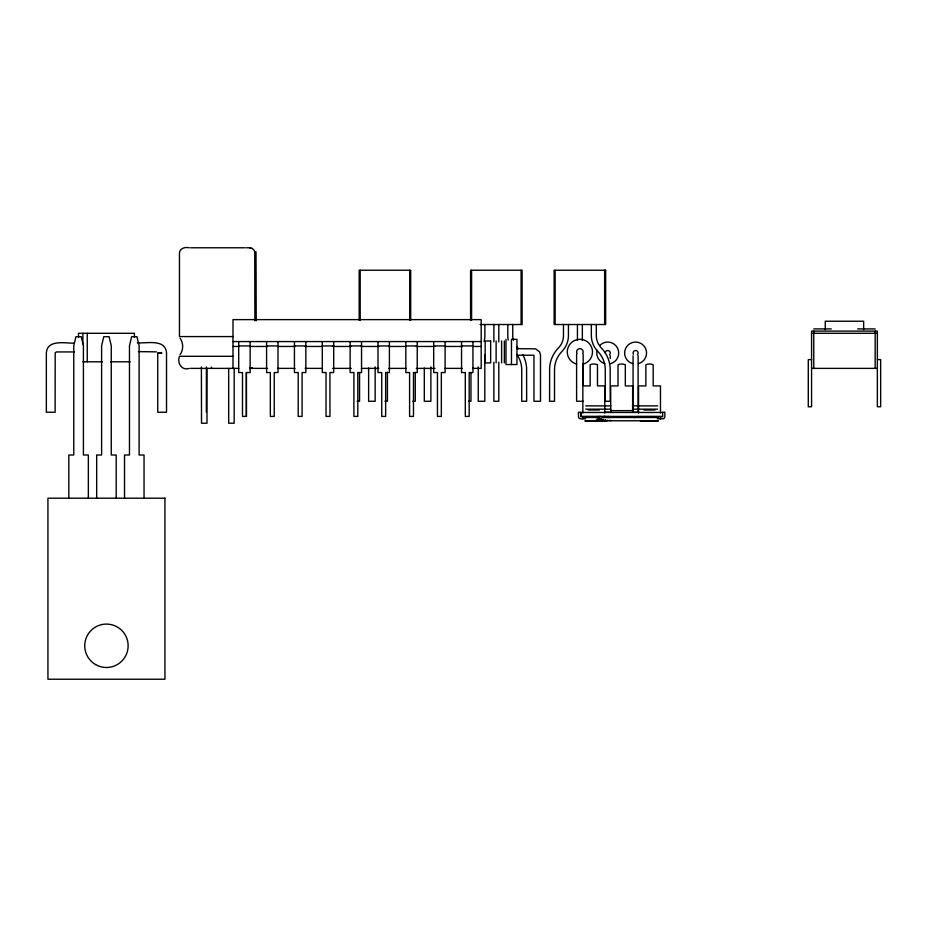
<?xml version="1.0" encoding="UTF-8"?>
<svg xmlns="http://www.w3.org/2000/svg" width="927" height="927" viewBox="0 0 927 927"><rect width="100%" height="100%" fill="white"/><g stroke="black" fill="none" stroke-linecap="round" stroke-linejoin="round"><path stroke-width="1.39" d="M180.128 354.635C183.511 349.711 183.511 343.187 180.128 338.262M604.717 420.777L605.076 420.058M598.9 420.116L598.552 420.777L598.935 420.082A5.886 4.67 -90 0 1 601.507 418.425M604.624 420.777L604.972 420.198M137.266 342.839C146.269 343.616 165.238 338.529 166.524 352.666L166.524 412.237L157.752 412.237L157.752 353.245L161.924 352.967L157.752 352.967M252.26 367.648A5.481 5.295 -90 0 1 249.606 368.378L251.634 368.193M189.351 247.776C185.388 246.767 179.375 248.262 179.456 253.256L179.456 336.582L233.059 336.582M190.661 247.776L245.018 247.776M246.327 247.776L250.73 247.776M480.07 324.52L522.11 324.52L522.11 270.244L470.568 270.244L470.568 320.244M813.767 328.911L831.31 328.911M857.626 328.911L875.169 328.911M811.577 333.291L877.359 333.291M232.99 341.565L481.183 341.565M74.253 343.164C65.504 343.384 47.439 339.12 46.35 352.747L46.35 412.237L55.122 412.237L55.191 352.758L56.501 351.936L74.357 351.936M238.702 345.945L250.105 345.945M266.594 345.945L277.996 345.945M294.438 345.945L305.84 345.945M322.295 345.945L333.697 345.945M350.139 345.945L361.542 345.945M377.996 345.945L389.398 345.945M405.841 345.945L417.243 345.945M433.685 345.945L445.099 345.945M461.542 345.945L472.944 345.945M232.99 346.455L238.76 346.455M250.302 346.455L267.625 346.455M277.718 346.455L295.041 346.455M305.145 346.455L322.457 346.455M332.561 346.455L351.321 346.455M361.414 346.455L378.737 346.455M388.83 346.455L406.153 346.455M416.246 346.455L435.006 346.455M445.111 346.455L462.422 346.455M472.527 346.455L481.183 346.455M516.953 348.668L535.655 348.865L539.641 351.936L540.499 355.006L540.499 401.275L533.975 401.275L533.952 355.226L516.953 355.203M233.059 356.316L179.456 356.316C176.86 363.071 181.762 370.939 189.351 368.378M811.577 359.606L808.286 359.606L808.286 406.756L811.577 406.756L811.577 331.101L877.359 331.101L877.359 406.756L880.65 406.756L880.65 359.606L877.359 359.606M82.862 361.808L102.329 361.808M110.626 361.808L130.197 361.808M190.638 368.378L238.76 368.378M249.606 368.378L267.625 368.378M277.718 368.378L295.041 368.378M305.145 368.378L322.457 368.378M332.561 368.378L351.321 368.378M361.414 368.378L378.737 368.378M388.83 368.378L406.153 368.378M416.246 368.378L435.006 368.378M445.111 368.378L462.422 368.378M472.527 368.378L481.183 368.378L481.183 319.63L232.99 319.63L232.99 368.378M811.577 368.378L877.359 368.378M238.702 341.565L238.702 372.55L242.492 372.55L242.492 416.408L246.397 416.408L246.35 372.55L250.139 372.55L250.105 341.565M357.092 401.275L359.56 401.275L359.56 372.596M384.937 401.275L387.405 401.275L387.405 372.318M412.793 401.275L415.261 401.275L415.261 372.527M468.494 401.275L470.951 401.275L470.951 372.596M583.176 401.275L576.606 401.275L576.606 354.392M585.679 405.875L610.905 405.875M632.423 405.875L657.649 405.875M585.679 409.166L610.905 409.166M632.423 409.166L657.649 409.166M588.321 410.001L599.317 410.001M644.033 410.001L654.995 410.001M610.696 410.638L632.631 410.638M206.35 412.237L206.431 366.999M605.215 412.237L610.267 412.237M662.457 412.457L580.881 412.457L580.881 416.408L662.457 416.408M598.008 416.629L580.661 416.629L580.661 412.237L578.46 412.237L578.46 416.629A2.19 2.19 0 0 0 580.661 418.819L585.586 418.819M636.362 416.629L662.678 416.629L662.678 412.237L664.868 412.237L664.868 416.629A2.19 2.19 0 0 1 662.678 418.819L657.266 418.819M585.146 417.498L598.9 417.498M658.182 417.498L603.407 417.498A10.904 8.644 -90 0 0 595.887 417.498M585.146 420.777L658.182 420.777M585.064 421.009L602.573 421.009M640.754 421.009L658.274 421.009M138.459 351.623L156.339 351.854M518.402 348.598L517.359 347.532A17.972 17.972 0 0 1 516.594 346.605M606.107 420.777L605.574 420.116L606.015 420.777M610.487 420.777L610.047 420.198M249.606 247.776A5.481 5.295 -90 0 1 254.728 251.831L254.902 320.777M256.026 251.831L256.211 320.777M254.728 251.831L254.902 253.256M875.169 331.101L875.169 368.378M863.651 329.688L863.651 321.229L825.273 321.229L825.273 329.688M813.767 331.101L813.767 368.378M660.476 413.013L660.476 385.922L653.176 385.922L653.176 364.728A9.513 9.513 0 0 0 645.864 364.728L645.864 385.922L638.552 385.922L638.552 413.013M660.476 416.629L660.476 418.819M638.112 355.771L638.112 412.237L633.071 412.237L633.071 355.771M632.631 412.457L632.631 385.922L625.319 385.922L625.319 364.786A8.806 8.806 0 0 0 618.008 364.786L618.008 385.922L610.696 385.922L610.696 412.457M610.267 355.771L610.267 358.517M604.636 270.244L604.636 324.52M604.775 413.013L604.775 385.922L597.475 385.922L597.475 364.728A9.513 9.513 0 0 0 590.163 364.728L590.163 385.922L582.851 385.922L582.851 413.013M596.281 324.52L596.328 336.686A17.972 17.972 0 0 0 600.916 347.532L601.947 348.598A31.147 31.147 0 0 1 610.151 367.799L610.209 401.275L605.273 401.275L605.273 369.734A26.234 26.234 0 0 0 598.309 351.936A22.908 22.908 0 0 1 591.345 335.493L591.345 324.52M583.176 354.346L583.176 385.447L583.153 363.836M582.851 416.629L582.851 418.819M582.353 324.52L582.353 340.452M577.428 324.52L577.428 340.452M568.436 324.52L568.436 335.493A22.908 22.908 0 0 1 561.472 351.936A26.234 26.234 0 0 0 554.508 369.734L554.508 401.275L549.572 401.275L549.63 367.799A31.147 31.147 0 0 1 557.822 348.598L558.865 347.532A17.972 17.972 0 0 0 563.454 336.686L563.5 324.52M555.146 270.244L555.146 324.52M521.09 270.244L521.09 324.52M512.735 324.52L512.77 336.686A17.972 17.972 0 0 0 513.373 340.232M511.472 364.543L511.472 339.328L516.953 339.328L516.953 364.543L505.991 364.543L505.991 339.328M507.799 324.52L507.799 335.493A22.908 22.908 0 0 0 508.251 340.047M504.346 340.974L504.346 362.897M501.6 340.974L501.6 362.897M498.807 324.52L498.807 341.901M498.807 362.179L498.807 401.275L493.871 401.275L493.871 362.179M496.119 340.974L496.119 362.897M493.871 324.52L493.871 341.901M484.879 324.52L484.879 335.493A22.908 22.908 0 0 1 484.068 341.53M484.821 355.006L484.821 401.275L478.251 401.275L478.251 366.895M472.944 341.565L472.944 372.55L469.189 372.55L469.189 416.408L465.296 416.408L465.296 372.55L461.542 372.55L461.542 341.565M471.588 270.244L471.588 320.244M445.099 341.565L445.099 372.55L441.345 372.55L441.345 416.408L437.44 416.408L437.44 372.55L433.685 372.55L433.685 341.565M430.881 366.895L430.881 401.275L424.299 401.275L424.299 368.019M417.243 341.565L417.243 372.55L413.488 372.55L413.488 416.408L409.595 416.408L409.595 372.55L405.841 372.55L405.841 341.565M410.707 320.244L410.707 270.244L359.166 270.244L359.166 320.244M409.688 270.244L409.688 320.244M389.398 341.565L389.398 372.55L385.644 372.55L385.644 416.408L381.739 416.408L381.739 372.55L377.996 372.55L377.996 341.565M375.157 366.895L375.157 401.275L368.633 401.275L368.633 368.019M361.542 341.565L361.542 372.55L357.799 372.55L357.799 416.408L353.894 416.408L353.894 372.55L350.139 372.55L350.139 341.565M360.186 270.244L360.186 320.244M333.697 341.565L333.697 372.55L329.942 372.55L329.942 416.408L326.037 416.408L326.037 372.55L322.295 372.55L322.295 341.565M305.84 341.565L305.84 372.55L302.098 372.55L302.098 416.408L298.193 416.408L298.193 372.55L294.438 372.55L294.438 341.565M277.996 341.565L277.996 372.55L274.241 372.55L274.241 416.408L270.336 416.408L270.336 372.55L266.594 372.55L266.594 341.565M246.397 372.55L246.397 416.408M234.172 368.378L234.172 423.21L228.679 423.21L228.679 368.378M211.46 367.069L211.46 368.042M206.988 368.378L206.988 423.21L201.518 423.21L201.391 366.999M144.044 498.205L144.044 455.006L139.108 455.006L139.108 345.678L136.918 336.698L131.657 336.698L129.467 345.678L129.467 455.006L124.531 455.006L124.531 498.205M134.392 337.474L134.392 333.291L78.482 333.291L78.482 337.474M116.199 498.205L116.199 455.006L111.263 455.006L111.263 345.678L109.073 336.698L103.801 336.698L101.611 345.678L101.611 455.006L96.675 455.006L96.675 498.205M88.343 498.205L88.343 455.006L83.407 455.006L83.407 345.678L81.217 336.698L75.956 336.698L73.766 345.678L73.766 455.006L68.83 455.006L68.83 498.205M87.254 333.291L87.254 361.808M82.862 333.291L82.862 343.859M516.814 354.462A26.234 26.234 0 0 1 521.727 369.734L521.727 401.275L526.652 401.275L526.594 367.799A31.147 31.147 0 0 0 522.886 354.867M576.629 364.114A12.607 12.607 0 0 1 569.56 344.705A12.607 12.607 0 0 1 590.221 344.705A12.607 12.607 0 0 1 583.153 364.114M577.081 353.65A3.291 3.291 0 0 1 579.804 348.645A3.291 3.291 0 0 1 582.782 353.5M595.841 420.777A5.886 4.67 -90 0 1 603.407 420.777M609.166 416.629A2.19 2.19 0 0 1 608.877 417.718M634.462 417.718A2.19 2.19 0 0 1 634.161 416.629M607.417 420.198A4.253 3.372 -90 0 1 607.753 420.777M601.994 420.777A4.253 3.372 -90 0 1 603.222 419.282M602.909 416.443A10.904 8.644 -90 0 1 606.015 417.498M603.859 416.536A6.616 5.249 -90 0 1 607.753 417.498M608.019 416.443A6.616 5.249 -90 0 1 610.395 417.498M604.624 417.498A6.616 5.249 -90 0 1 606.501 416.536M632.747 363.627A10.962 10.962 0 0 1 626.606 346.744A10.962 10.962 0 0 1 644.566 346.744A10.962 10.962 0 0 1 638.425 363.627M633.408 354.288A2.526 2.526 0 0 1 634.149 350.962A2.526 2.526 0 0 1 637.521 351.414A2.526 2.526 0 0 1 637.37 354.809M599.989 345.273A10.962 10.962 0 0 1 617.231 347.544A10.962 10.962 0 0 1 610.58 363.627M604.902 363.627A10.962 10.962 0 0 1 597.15 350.197M605.215 353.036A2.526 2.526 0 0 1 608.703 350.696A2.526 2.526 0 0 1 609.526 354.809M605.655 270.244L554.126 270.244L554.126 324.52L605.655 324.52L605.655 270.244M490.638 340.974L485.157 340.974L485.157 362.897L490.638 362.897L490.638 340.974M164.936 498.205L47.937 498.205L47.937 679.224L164.936 679.224L164.936 498.205M95.585 664.589A21.715 21.715 0 0 0 128.146 645.783A21.715 21.715 0 0 0 95.585 626.988A21.715 21.715 0 0 0 95.585 664.589"/></g></svg>
